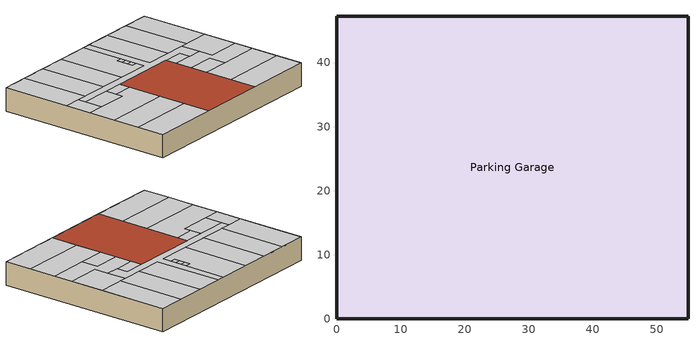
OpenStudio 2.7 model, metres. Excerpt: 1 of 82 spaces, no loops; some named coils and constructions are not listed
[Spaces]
Parking Garage
 floor ground (Surface 171 SlabOnOrBelowGradeF073): 54.86,47.24 54.86,0 0,0 0,47.24 z-6.1
 wall ground (Surface 172-uw BelowGradeWallC114): 0,0 54.86,0 z-6.1:0
 wall ground (Surface 173-uw BelowGradeWallC114): 0,47.24 0,0 z-6.1:0
 wall ground (Surface 174-uw BelowGradeWallC114): 54.86,47.24 0,47.24 z-6.1:0
 wall ground (Surface 175-uw BelowGradeWallC114): 54.86,0 54.86,47.24 z-6.1:0
 ceiling to F1 Business Center: 43.89,14.63 43.89,19.2 36.58,19.2 36.58,14.63 z0
 ceiling to F1 Corridor: 45.72,23.77 45.72,28.96 32.92,28.96 32.92,47.24 30.78,47.24 30.78,28.96 4.57,28.96 4.57,26.82 42.06,26.82 42.06,23.77 z0
 ceiling to F1 Lounge: 54.86,14.63 54.86,19.81 45.72,19.81 45.72,23.77 42.06,23.77 36.58,23.77 36.58,19.2 43.89,19.2 43.89,14.63 z0
 ceiling to F1 Elevator Core: 30.78,32.92 30.78,34.44 29.26,34.44 29.26,32.92 z0
 ceiling to F1 Elevator N: 30.78,34.44 30.78,35.97 29.26,35.97 29.26,34.44 z0
 ceiling to F1 Elevator S: 30.78,31.39 30.78,32.92 29.26,32.92 29.26,31.39 z0
 ceiling to F1 Fitness Center: 54.86,19.81 54.86,28.96 45.72,28.96 45.72,19.81 z0
 ceiling to F1 Leasing Office: 4.57,21.95 4.57,28.96 0,28.96 0,21.95 z0
 ceiling to F1 Mechanical Room: 12.8,21.95 12.8,26.82 4.57,26.82 4.57,21.95 z0
 ceiling to F1 Retail N Core: 30.78,28.96 30.78,31.39 29.26,31.39 29.26,35.97 30.78,35.97 30.78,47.24 21.95,47.24 21.95,28.96 z0
 ceiling to F1 Retail NE Core: 47.55,28.96 47.55,47.24 40.23,47.24 40.23,28.96 z0
 ceiling to F1 Retail NE Inner: 40.23,28.96 40.23,47.24 32.92,47.24 32.92,28.96 z0
 ceiling to F1 Retail NE Outer: 54.86,28.96 54.86,47.24 47.55,47.24 47.55,28.96 z0
 ceiling to F1 Retail NW Inner Core: 21.95,28.96 21.95,47.24 14.63,47.24 14.63,28.96 z0
 ceiling to F1 Retail NW Outer: 7.32,28.96 7.32,47.24 0,47.24 0,28.96 z0
 ceiling to F1 Retail NW Outer Core: 14.63,28.96 14.63,47.24 7.32,47.24 7.32,28.96 z0
 ceiling to F1 Retail SE Bottom: 54.86,0 54.86,7.32 36.58,7.32 36.58,0 z0
 ceiling to F1 Retail SE Top: 54.86,7.32 54.86,14.63 36.58,14.63 36.58,7.32 z0
 ceiling to F1 Retail SW Bottom: 18.29,0 18.29,7.32 0,7.32 0,0 z0
 ceiling to F1 Retail SW Core: 18.29,7.32 18.29,14.63 0,14.63 0,7.32 z0
 ceiling to F1 Retail SW Top: 18.29,14.63 18.29,23.77 12.8,23.77 12.8,21.95 0,21.95 0,14.63 z0
 ceiling to F1 Stairs E: 42.06,23.77 42.06,26.82 36.58,26.82 36.58,23.77 z0
 ceiling to F1 Stairs W: 18.29,23.77 18.29,26.82 12.8,26.82 12.8,23.77 z0
 roof outside (Concrete Podium Roof): 36.58,0 36.58,26.82 18.29,26.82 18.29,0 z0
[SizingPeriod:DesignDay] Barometric Pressure {Pa}=98675; Wind Direction {deg}=180; Sky Clearness=0; Rain Indicator=0; Snow Indicator=0; Day of Month=21; Day Type=SummerDesignDay; Daylight Saving Time Indicator=0; Humidity Indicating Type=Wetbulb; Dry-Bulb Temperature Range Modifier Type=DefaultMultipliers; Solar Model Indicator=ASHRAETau
Name | Maximum Dry-Bulb Temperature {C} | Daily Dry-Bulb Temperature Range {deltaC} | Humidity Indicating Conditions at Maximum Dry-Bulb | Wind Speed {m/s} | Month | ASHRAE Taub | ASHRAE Taud
CA_BURBANK-GLNDLE-PASAD- June .4% Condns DB=>MCWB | 36.7 | 11 | 19.6 | 2.7 | 6 | 0.401 | 2.311
CA_BURBANK-GLNDLE-PASAD- July .4% Condns DB=>MCWB | 36.7 | 12.1 | 21.7 | 2.8 | 7 | 0.4 | 2.378
CA_BURBANK-GLNDLE-PASAD- August .4% Condns DB=>MCWB | 38.1 | 12.9 | 20.6 | 2.5 | 8 | 0.378 | 2.416
CA_BURBANK-GLNDLE-PASAD- September .4% Condns DB=>MCWB | 38.8 | 12.8 | 20.5 | 2.2 | 9 | 0.367 | 2.443
CA_BURBANK-GLNDLE-PASAD- October .4% Condns DB=>MCWB | 36 | 12.3 | 17.7 | 2 | 10 | 0.374 | 2.382
CA_BURBANK-GLNDLE-PASAD- November .4% Condns DB=>MCWB | 31.7 | 12.6 | 14.8 | 1.8 | 11 | 0.319 | 2.546
[Coil:Cooling:DX:SingleSpeed] Availability Schedule=Always On Discrete; Rated Sensible Heat Ratio=autosize; Rated COP {W/W}=4.20159; Rated Evaporator Fan Power Per Volume Flow Rate {W/(m3/s)}=773.3; Total Cooling Capacity Function of Temperature Curve=CoilClgDXQRatio_fTwbToadbSI; Total Cooling Capacity Function of Flow Fraction Curve=CoilClgDXSnglQRatio_fCFMRatio; Energy Input Ratio Function of Flow Fraction Curve=CoilClgDXSnglEIRRatio_fCFMRatio; Part Load Fraction Correlation Curve=CoilClgDXSEEREIRRatio_fQFrac; Condenser Type=AirCooled; Evaporative Condenser Effectiveness=0; Evaporative Condenser Air Flow Rate {m3/s}=Autosize; Evaporative Condenser Pump Rated Power Consumption {W}=Autosize; Crankcase Heater Capacity {W}=0; Maximum Outdoor Dry-Bulb Temperature for Crankcase Heater Operation {C}=0; Basin Heater Capacity {W/K}=0; Basin Heater Setpoint Temperature {C}=10
Name | Rated Total Cooling Capacity {W} | Rated Air Flow Rate {m3/s} | Energy Input Ratio Function of Temperature Curve
CoilCooling 1 | 7597.93 | 0.34205 | CoilClgDXSEEREIR_fTwbToadbSI
CoilCooling 2 | 15348.7 | 0.690978 | CoilClgDXSEEREIR_fTwbToadbSI-2
CoilCooling 3 | 18260.2 | 0.822052 | CoilClgDXSEEREIR_fTwbToadbSI-3
CoilCooling 4 | 26059.6 | 1.17317 | CoilClgDXSEEREIR_fTwbToadbSI-4
CoilCooling 5 | 13684.5 | 0.616061 | CoilClgDXSEEREIR_fTwbToadbSI-5
CoilCooling 6 | 10904.6 | 0.49091 | CoilClgDXSEEREIR_fTwbToadbSI-6
CoilCooling 7 | 5779.27 | 0.260176 | CoilClgDXSEEREIR_fTwbToadbSI-7
CoilCooling 8 | 34801 | 1.5667 | CoilClgDXSEEREIR_fTwbToadbSI-8
CoilCooling 9 | 42388.9 | 1.90829 | CoilClgDXSEEREIR_fTwbToadbSI-9
CoilCooling 10 | 15100.2 | 0.679793 | CoilClgDXSEEREIR_fTwbToadbSI-10
CoilCooling 11 | 18702.9 | 0.841978 | CoilClgDXSEEREIR_fTwbToadbSI-11
CoilCooling 12 | 11032 | 0.496649 | CoilClgDXSEEREIR_fTwbToadbSI-12
CoilCooling 13 | 10195.3 | 0.458982 | CoilClgDXSEEREIR_fTwbToadbSI-13
CoilCooling 25 | 29514 | 1.32868 | CoilClgDXSEEREIR_fTwbToadbSI-24
CoilCooling 23 | 5944.07 | 0.267594 | CoilClgDXSEEREIR_fTwbToadbSI-23
CoilCooling 14 | 2957.79 | 0.133157 | CoilClgDXSEEREIR_fTwbToadbSI-14
CoilCooling 15 | 5781.44 | 0.260274 | CoilClgDXSEEREIR_fTwbToadbSI-15
CoilCooling 16 | 7399.37 | 0.333111 | CoilClgDXSEEREIR_fTwbToadbSI-16
CoilCooling 17 | 12467.5 | 0.561273 | CoilClgDXSEEREIR_fTwbToadbSI-17
CoilCooling 18 | 15984.5 | 0.719602 | CoilClgDXSEEREIR_fTwbToadbSI-18
CoilCooling 19 | 5403.85 | 0.243275 | CoilClgDXSEEREIR_fTwbToadbSI-19
CoilCooling 20 | 7061.02 | 0.317878 | CoilClgDXSEEREIR_fTwbToadbSI-20
CoilCooling 21 | 3956.14 | 0.1781 | CoilClgDXSEEREIR_fTwbToadbSI-21
CoilCooling 22 | 3662.48 | 0.16488 | CoilClgDXSEEREIR_fTwbToadbSI-22
CoilCooling 26 | 9837.96 | 0.442893 | CoilClgDXSEEREIR_fTwbToadbSI-26
CoilCooling 24 | 1981.35 | 0.0891981 | CoilClgDXSEEREIR_fTwbToadbSI-25
[ZoneHVAC:PackagedTerminalHeatPump] Availability Schedule=AllOnHVACAvail; Outdoor Air Flow Rate During Cooling Operation {m3/s}=0; Outdoor Air Flow Rate During Heating Operation {m3/s}=0; Outdoor Air Flow Rate When No Cooling or Heating is Needed {m3/s}=0; Minimum Outdoor Dry-Bulb Temperature for Compressor Operation {C}=-8.33333; Maximum Supply Air Temperature from Supplemental Heater {C}=35; Maximum Outdoor Dry-Bulb Temperature for Supplemental Heater Operation {C}=4.44444; Supply Air Fan Operating Mode Schedule=CyclingHVACAvail
Name | Supply Air Flow Rate During Cooling Operation {m3/s} | Supply Air Flow Rate During Heating Operation {m3/s} | Supply Air Flow Rate When No Cooling or Heating is Needed {m3/s} | Supply Air Fan | Heating Coil | Cooling Coil | Supplemental Heating Coil
ZnSys F2-4 1-Bed Core N | 0.34205 | 0.34205 | 0.34205 | Fan 1 | CoilHtg 1 | CoilCooling 1 | SupCoilHtg 1
ZnSys F2-4 1-Bed Core West | 0.690978 | 0.690978 | 0.690978 | Fan 2 | CoilHtg 2 | CoilCooling 2 | SupCoilHtg 2
ZnSys F2-4 1-Bed Core East | 0.822052 | 0.822052 | 0.822052 | Fan 3 | CoilHtg 3 | CoilCooling 3 | SupCoilHtg 3
ZnSys F2-4 1-Bed North | 1.17317 | 1.17317 | 1.17317 | Fan 4 | CoilHtg 4 | CoilCooling 4 | SupCoilHtg 4
ZnSys F2-4 2-Bed Core NE-NW | 0.616061 | 0.616061 | 0.616061 | Fan 5 | CoilHtg 5 | CoilCooling 5 | SupCoilHtg 5
ZnSys F5 1-Bed North | 0.49091 | 0.49091 | 0.49091 | Fan 6 | CoilHtg 6 | CoilCooling 6 | SupCoilHtg 6
ZnSys F5 2-Bed Core NE-NW | 0.260176 | 0.260176 | 0.260176 | Fan 7 | CoilHtg 7 | CoilCooling 7 | SupCoilHtg 7
ZnSys F2-4 2-Bed East | 1.5667 | 1.5667 | 1.5667 | Fan 8 | CoilHtg 8 | CoilCooling 8 | SupCoilHtg 8
ZnSys F2-4 2-Bed West | 1.90829 | 1.90829 | 1.90829 | Fan 9 | CoilHtg 9 | CoilCooling 9 | SupCoilHtg 9
ZnSys F2-4 3-Bed NE | 0.679793 | 0.679793 | 0.679793 | Fan 10 | CoilHtg 10 | CoilCooling 10 | SupCoilHtg 10
ZnSys F2-4 3-Bed NW | 0.841978 | 0.841978 | 0.841978 | Fan 11 | CoilHtg 11 | CoilCooling 11 | SupCoilHtg 11
ZnSys F2-4 Studio SE | 0.496649 | 0.496649 | 0.496649 | Fan 12 | CoilHtg 12 | CoilCooling 12 | SupCoilHtg 12
ZnSys F2-4 Studio SW | 0.458982 | 0.458982 | 0.458982 | Fan 13 | CoilHtg 13 | CoilCooling 13 | SupCoilHtg 13
ZnSys F2-4 Corridor | 1.32868 | 1.32868 | 1.32868 | Fan 25 | CoilHtg 25 | CoilCooling 25 | SupCoilHtg 25
ZnSys F2-4 Laundry | 0.267594 | 0.267594 | 0.267594 | Fan 23 | CoilHtg 23 | CoilCooling 23 | SupCoilHtg 23
ZnSys F5 1-Bed Core N | 0.133157 | 0.133157 | 0.133157 | Fan 14 | CoilHtg 14 | CoilCooling 14 | SupCoilHtg 14
ZnSys F5 1-Bed Core West | 0.260274 | 0.260274 | 0.260274 | Fan 15 | CoilHtg 15 | CoilCooling 15 | SupCoilHtg 15
ZnSys F5 1-Bed Core East | 0.333111 | 0.333111 | 0.333111 | Fan 16 | CoilHtg 16 | CoilCooling 16 | SupCoilHtg 16
ZnSys F5 2-Bed East | 0.561273 | 0.561273 | 0.561273 | Fan 17 | CoilHtg 17 | CoilCooling 17 | SupCoilHtg 17
ZnSys F5 2-Bed West | 0.719602 | 0.719602 | 0.719602 | Fan 18 | CoilHtg 18 | CoilCooling 18 | SupCoilHtg 18
ZnSys F5 3-Bed NE | 0.243275 | 0.243275 | 0.243275 | Fan 19 | CoilHtg 19 | CoilCooling 19 | SupCoilHtg 19
ZnSys F5 3-Bed NW | 0.317878 | 0.317878 | 0.317878 | Fan 20 | CoilHtg 20 | CoilCooling 20 | SupCoilHtg 20
ZnSys F5 Studio SE | 0.1781 | 0.1781 | 0.1781 | Fan 21 | CoilHtg 21 | CoilCooling 21 | SupCoilHtg 21
ZnSys F5 Studio SW | 0.16488 | 0.16488 | 0.16488 | Fan 22 | CoilHtg 22 | CoilCooling 22 | SupCoilHtg 22
ZnSys F5 Corridor | 0.442893 | 0.442893 | 0.442893 | Fan 26 | CoilHtg 26 | CoilCooling 26 | SupCoilHtg 26
ZnSys F5 Laundry | 0.0891981 | 0.0891981 | 0.0891981 | Fan 24 | CoilHtg 24 | CoilCooling 24 | SupCoilHtg 24
[Curve:Biquadratic]
CoilClgDXQRatio_fTwbToadbSI: Coefficient1 Constant=0.86779; Coefficient2 x=0.014245; Coefficient3 x**2=0.000554; Coefficient4 y=-0.007569; Coefficient5 y**2=3.2e-005; Coefficient6 x*y=-0.000191; Minimum Value of x=13.89; Maximum Value of x=25; Minimum Value of y=23.89; Maximum Value of y=46.11; Minimum Curve Output=0.77; Maximum Curve Output=1.29
[Curve:Cubic]
Name | Coefficient1 Constant | Coefficient2 x | Coefficient3 x**2 | Coefficient4 x**3 | Minimum Value of x | Maximum Value of x | Minimum Curve Output | Maximum Curve Output
CoilClgDXSEEREIRRatio_fQFrac | 1 | 0 | 0 | 0 | 0.7 | 1 | 1 | 1
CoilHtgHPQRatio_fToadbSI | 0.729009 | 0.031928 | 0.000136 | -9e-006 | 0 | 10 | 0.17 | 1.05
CoilHtgHPEIRRatio_fToadbSI | 1.21829 | -0.036117 | 0.00142 | -2.7e-05 | 0 | 10 | 0.97 | 3.18
Fan On Off Efficiency Curve; Fan On Off Efficiency Curve 1; Fan On Off Efficiency Curve 2; Fan On Off Efficiency Curve 3; Fan On Off Efficiency Curve 4; Fan On Off Efficiency Curve 5; Fan On Off Efficiency Curve 6; Fan On Off Efficiency Curve 7; Fan On Off Efficiency Curve 8; Fan On Off Efficiency Curve 9; Fan On Off Efficiency Curve 10; Fan On Off Efficiency Curve 11; Fan On Off Efficiency Curve 12; Fan On Off Efficiency Curve 13; Fan On Off Efficiency Curve 14; Fan On Off Efficiency Curve 15; Fan On Off Efficiency Curve 16; Fan On Off Efficiency Curve 17; Fan On Off Efficiency Curve 18; Fan On Off Efficiency Curve 19; Fan On Off Efficiency Curve 20; Fan On Off Efficiency Curve 21; Fan On Off Efficiency Curve 22; Fan On Off Efficiency Curve 23; Fan On Off Efficiency Curve 24; Fan On Off Efficiency Curve 25 | 1 | 0 | 0 | 0 | 0 | 1
[Curve:Quadratic] Minimum Value of x=0
Name | Coefficient1 Constant | Coefficient2 x | Coefficient3 x**2 | Maximum Value of x | Minimum Curve Output | Maximum Curve Output
CoilClgDXSnglQRatio_fCFMRatio | 0.8 | 0.2 | 0 | 100 | 0.8
CoilClgDXSnglEIRRatio_fCFMRatio | 1.156 | -0.1816 | 0.0256 | 100
CoilHtgHPQRatio_fCFMRatio | 0.84 | 0.16 | 0 | 100 | 0.84
CoilHtgHPEIRRatio_fQFrac | 0.85 | 0.15 | 0 | 1 | 0.85 | 1
CoilHtgHPEIRRatio_fCFMRatio | 1.3824 | -0.4336 | 0.0512 | 1 | 1.38
[Table:MultiVariableLookup]
CoilClgDXSEEREIR_fTwbToadbSI; CoilClgDXSEEREIR_fTwbToadbSI-2; CoilClgDXSEEREIR_fTwbToadbSI-3; CoilClgDXSEEREIR_fTwbToadbSI-4; CoilClgDXSEEREIR_fTwbToadbSI-5; CoilClgDXSEEREIR_fTwbToadbSI-6; CoilClgDXSEEREIR_fTwbToadbSI-7; CoilClgDXSEEREIR_fTwbToadbSI-8; CoilClgDXSEEREIR_fTwbToadbSI-9; CoilClgDXSEEREIR_fTwbToadbSI-10; CoilClgDXSEEREIR_fTwbToadbSI-11; CoilClgDXSEEREIR_fTwbToadbSI-12; CoilClgDXSEEREIR_fTwbToadbSI-13; CoilClgDXSEEREIR_fTwbToadbSI-14; CoilClgDXSEEREIR_fTwbToadbSI-15; CoilClgDXSEEREIR_fTwbToadbSI-16; CoilClgDXSEEREIR_fTwbToadbSI-17; CoilClgDXSEEREIR_fTwbToadbSI-18; CoilClgDXSEEREIR_fTwbToadbSI-19; CoilClgDXSEEREIR_fTwbToadbSI-20; CoilClgDXSEEREIR_fTwbToadbSI-21; CoilClgDXSEEREIR_fTwbToadbSI-22; CoilClgDXSEEREIR_fTwbToadbSI-23; CoilClgDXSEEREIR_fTwbToadbSI-24; CoilClgDXSEEREIR_fTwbToadbSI-25; CoilClgDXSEEREIR_fTwbToadbSI-26: EvaluateCurveToLimits, BiQuadratic, 1, Temperature, Temperature, Dimensionless, 2, 19.44, 35, 1, 19.44, 27.78, 0.80823, 19.44, 43.33, 1.21223, 13.89, 35, 1.16372, 13.89, 27.78, 0.945042, 13.89, 43.33, 1.40562, 25, 35, 0.884312, 25, 27.78, 0.711624, 25, 43.33, 1.07553
[Schedule:Day]
OffDay; CyclingHVACAvailAll: 1, 0, 0, 2, 0, 0, 3, 0, 0, 4, 0, 0, 5, 0, 0, 6, 0, 0, 7, 0, 0, 8, 0, 0, 9, 0, 0, 10, 0, 0, 11, 0, 0, 12, 0, 0, 13, 0, 0, 14, 0, 0, 15, 0, 0, 16, 0, 0, 17, 0, 0, 18, 0, 0, 19, 0, 0, 20, 0, 0, 21, 0, 0, 22, 0, 0, 23, 0, 0, 24, 0, 0
RetailOccupancySun: 1, 0, 0, 2, 0, 0, 3, 0, 0, 4, 0, 0, 5, 0, 0, 6, 0, 0, 7, 0, 0, 8, 0, 0, 9, 0, 0, 10, 0, 0.1, 11, 0, 0.2, 12, 0, 0.2, 13, 0, 0.4, 14, 0, 0.4, 15, 0, 0.4, 16, 0, 0.4, 17, 0, 0.4, 18, 0, 0.2, 19, 0, 0.1, 20, 0, 0, 21, 0, 0, 22, 0, 0, 23, 0, 0, 24, 0, 0
RetailOccupancyWD: 1, 0, 0, 2, 0, 0, 3, 0, 0, 4, 0, 0, 5, 0, 0, 6, 0, 0, 7, 0, 0, 8, 0, 0.1, 9, 0, 0.2, 10, 0, 0.5, 11, 0, 0.5, 12, 0, 0.7, 13, 0, 0.7, 14, 0, 0.7, 15, 0, 0.7, 16, 0, 0.8, 17, 0, 0.7, 18, 0, 0.5, 19, 0, 0.5, 20, 0, 0.3, 21, 0, 0.3, 22, 0, 0, 23, 0, 0, 24, 0, 0
RetailOccupancySat: 1, 0, 0, 2, 0, 0, 3, 0, 0, 4, 0, 0, 5, 0, 0, 6, 0, 0, 7, 0, 0, 8, 0, 0.1, 9, 0, 0.2, 10, 0, 0.5, 11, 0, 0.6, 12, 0, 0.8, 13, 0, 0.8, 14, 0, 0.8, 15, 0, 0.8, 16, 0, 0.8, 17, 0, 0.8, 18, 0, 0.6, 19, 0, 0.2, 20, 0, 0.2, 21, 0, 0.2, 22, 0, 0.1, 23, 0, 0, 24, 0, 0
ParkingHVACAvailSun; ParkingHVACAvailWD; ParkingHVACAvailSat; AllOnHVACAvailDay: 1, 0, 1, 2, 0, 1, 3, 0, 1, 4, 0, 1, 5, 0, 1, 6, 0, 1, 7, 0, 1, 8, 0, 1, 9, 0, 1, 10, 0, 1, 11, 0, 1, 12, 0, 1, 13, 0, 1, 14, 0, 1, 15, 0, 1, 16, 0, 1, 17, 0, 1, 18, 0, 1, 19, 0, 1, 20, 0, 1, 21, 0, 1, 22, 0, 1, 23, 0, 1, 24, 0, 1
RetailReceptacleSun: 1, 0, 0.05, 2, 0, 0.05, 3, 0, 0.05, 4, 0, 0.05, 5, 0, 0.05, 6, 0, 0.05, 7, 0, 0.05, 8, 0, 0.05, 9, 0, 0.1, 10, 0, 0.1, 11, 0, 0.4, 12, 0, 0.4, 13, 0, 0.6, 14, 0, 0.6, 15, 0, 0.6, 16, 0, 0.6, 17, 0, 0.6, 18, 0, 0.4, 19, 0, 0.2, 20, 0, 0.05, 21, 0, 0.05, 22, 0, 0.05, 23, 0, 0.05, 24, 0, 0.05
RetailReceptacleWD: 1, 0, 0.05, 2, 0, 0.05, 3, 0, 0.05, 4, 0, 0.05, 5, 0, 0.05, 6, 0, 0.05, 7, 0, 0.05, 8, 0, 0.2, 9, 0, 0.5, 10, 0, 0.9, 11, 0, 0.9, 12, 0, 0.9, 13, 0, 0.9, 14, 0, 0.9, 15, 0, 0.9, 16, 0, 0.9, 17, 0, 0.9, 18, 0, 0.9, 19, 0, 0.6, 20, 0, 0.6, 21, 0, 0.5, 22, 0, 0.2, 23, 0, 0.05, 24, 0, 0.05
RetailReceptacleSat: 1, 0, 0.05, 2, 0, 0.05, 3, 0, 0.05, 4, 0, 0.05, 5, 0, 0.05, 6, 0, 0.05, 7, 0, 0.05, 8, 0, 0.1, 9, 0, 0.3, 10, 0, 0.6, 11, 0, 0.9, 12, 0, 0.9, 13, 0, 0.9, 14, 0, 0.9, 15, 0, 0.9, 16, 0, 0.9, 17, 0, 0.9, 18, 0, 0.9, 19, 0, 0.5, 20, 0, 0.3, 21, 0, 0.3, 22, 0, 0.1, 23, 0, 0.05, 24, 0, 0.05
RetailInfiltrationSun: 1, 0, 1, 2, 0, 1, 3, 0, 1, 4, 0, 1, 5, 0, 1, 6, 0, 1, 7, 0, 1, 8, 0, 1, 9, 0, 0.25, 10, 0, 0.25, 11, 0, 0.25, 12, 0, 0.25, 13, 0, 0.25, 14, 0, 0.25, 15, 0, 0.25, 16, 0, 0.25, 17, 0, 0.25, 18, 0, 0.25, 19, 0, 0.25, 20, 0, 1, 21, 0, 1, 22, 0, 1, 23, 0, 1, 24, 0, 1
RetailInfiltrationWD: 1, 0, 1, 2, 0, 1, 3, 0, 1, 4, 0, 1, 5, 0, 1, 6, 0, 1, 7, 0, 0.25, 8, 0, 0.25, 9, 0, 0.25, 10, 0, 0.25, 11, 0, 0.25, 12, 0, 0.25, 13, 0, 0.25, 14, 0, 0.25, 15, 0, 0.25, 16, 0, 0.25, 17, 0, 0.25, 18, 0, 0.25, 19, 0, 0.25, 20, 0, 0.25, 21, 0, 0.25, 22, 0, 1, 23, 0, 1, 24, 0, 1
RetailInfiltrationSat: 1, 0, 1, 2, 0, 1, 3, 0, 1, 4, 0, 1, 5, 0, 1, 6, 0, 1, 7, 0, 0.25, 8, 0, 0.25, 9, 0, 0.25, 10, 0, 0.25, 11, 0, 0.25, 12, 0, 0.25, 13, 0, 0.25, 14, 0, 0.25, 15, 0, 0.25, 16, 0, 0.25, 17, 0, 0.25, 18, 0, 0.25, 19, 0, 0.25, 20, 0, 0.25, 21, 0, 0.25, 22, 0, 0.25, 23, 0, 1, 24, 0, 1
ParkingLightsSun: 1, 0, 0.5, 2, 0, 0.5, 3, 0, 0.5, 4, 0, 0.5, 5, 0, 0.5, 6, 0, 0.5, 7, 0, 0.5, 8, 0, 0.5, 9, 0, 0.5, 10, 0, 0.5, 11, 0, 0.5, 12, 0, 0.5, 13, 0, 0.5, 14, 0, 0.5, 15, 0, 0.5, 16, 0, 0.5, 17, 0, 0.5, 18, 0, 0.5, 19, 0, 0.5, 20, 0, 0.5, 21, 0, 0.5, 22, 0, 0.5, 23, 0, 0.5, 24, 0, 0.5
ParkingLightsWD: 1, 0, 0.5, 2, 0, 0.5, 3, 0, 0.5, 4, 0, 0.5, 5, 0, 0.5, 6, 0, 0.5, 7, 0, 1, 8, 0, 1, 9, 0, 1, 10, 0, 1, 11, 0, 1, 12, 0, 1, 13, 0, 1, 14, 0, 1, 15, 0, 1, 16, 0, 1, 17, 0, 1, 18, 0, 1, 19, 0, 1, 20, 0, 1, 21, 0, 1, 22, 0, 1, 23, 0, 0.5, 24, 0, 0.5
ParkingLightsSat: 1, 0, 0.5, 2, 0, 0.5, 3, 0, 0.5, 4, 0, 0.5, 5, 0, 0.5, 6, 0, 0.5, 7, 0, 1, 8, 0, 1, 9, 0, 1, 10, 0, 1, 11, 0, 1, 12, 0, 1, 13, 0, 1, 14, 0, 1, 15, 0, 1, 16, 0, 1, 17, 0, 1, 18, 0, 0.5, 19, 0, 0.5, 20, 0, 0.5, 21, 0, 0.5, 22, 0, 0.5, 23, 0, 0.5, 24, 0, 0.5
RetailLightsSun: 1, 0, 0.05, 2, 0, 0.05, 3, 0, 0.05, 4, 0, 0.05, 5, 0, 0.05, 6, 0, 0.05, 7, 0, 0.05, 8, 0, 0.05, 9, 0, 0.1, 10, 0, 0.1, 11, 0, 0.4, 12, 0, 0.4, 13, 0, 0.55, 14, 0, 0.55, 15, 0, 0.55, 16, 0, 0.55, 17, 0, 0.55, 18, 0, 0.4, 19, 0, 0.2, 20, 0, 0.05, 21, 0, 0.05, 22, 0, 0.05, 23, 0, 0.05, 24, 0, 0.05
RetailLightsWD: 1, 0, 0.05, 2, 0, 0.05, 3, 0, 0.05, 4, 0, 0.05, 5, 0, 0.05, 6, 0, 0.05, 7, 0, 0.05, 8, 0, 0.2, 9, 0, 0.5, 10, 0, 0.85, 11, 0, 0.85, 12, 0, 0.85, 13, 0, 0.85, 14, 0, 0.85, 15, 0, 0.85, 16, 0, 0.85, 17, 0, 0.85, 18, 0, 0.85, 19, 0, 0.55, 20, 0, 0.55, 21, 0, 0.5, 22, 0, 0.2, 23, 0, 0.05, 24, 0, 0.05
RetailLightsSat: 1, 0, 0.05, 2, 0, 0.05, 3, 0, 0.05, 4, 0, 0.05, 5, 0, 0.05, 6, 0, 0.05, 7, 0, 0.05, 8, 0, 0.1, 9, 0, 0.3, 10, 0, 0.55, 11, 0, 0.85, 12, 0, 0.85, 13, 0, 0.85, 14, 0, 0.85, 15, 0, 0.85, 16, 0, 0.85, 17, 0, 0.85, 18, 0, 0.85, 19, 0, 0.5, 20, 0, 0.3, 21, 0, 0.3, 22, 0, 0.1, 23, 0, 0.05, 24, 0, 0.05
RetailClgSetptSun: 1, 0, 29.4444, 2, 0, 29.4444, 3, 0, 29.4444, 4, 0, 29.4444, 5, 0, 29.4444, 6, 0, 29.4444, 7, 0, 29.4444, 8, 0, 29.4444, 9, 0, 23.8889, 10, 0, 23.8889, 11, 0, 23.8889, 12, 0, 23.8889, 13, 0, 23.8889, 14, 0, 23.8889, 15, 0, 23.8889, 16, 0, 23.8889, 17, 0, 23.8889, 18, 0, 23.8889, 19, 0, 23.8889, 20, 0, 29.4444, 21, 0, 29.4444, 22, 0, 29.4444, 23, 0, 29.4444, 24, 0, 29.4444
RetailClgSetptWD: 1, 0, 29.4444, 2, 0, 29.4444, 3, 0, 29.4444, 4, 0, 29.4444, 5, 0, 29.4444, 6, 0, 29.4444, 7, 0, 23.8889, 8, 0, 23.8889, 9, 0, 23.8889, 10, 0, 23.8889, 11, 0, 23.8889, 12, 0, 23.8889, 13, 0, 23.8889, 14, 0, 23.8889, 15, 0, 23.8889, 16, 0, 23.8889, 17, 0, 23.8889, 18, 0, 23.8889, 19, 0, 23.8889, 20, 0, 23.8889, 21, 0, 23.8889, 22, 0, 29.4444, 23, 0, 29.4444, 24, 0, 29.4444
RetailClgSetptSat: 1, 0, 29.4444, 2, 0, 29.4444, 3, 0, 29.4444, 4, 0, 29.4444, 5, 0, 29.4444, 6, 0, 29.4444, 7, 0, 23.8889, 8, 0, 23.8889, 9, 0, 23.8889, 10, 0, 23.8889, 11, 0, 23.8889, 12, 0, 23.8889, 13, 0, 23.8889, 14, 0, 23.8889, 15, 0, 23.8889, 16, 0, 23.8889, 17, 0, 23.8889, 18, 0, 23.8889, 19, 0, 23.8889, 20, 0, 23.8889, 21, 0, 23.8889, 22, 0, 23.8889, 23, 0, 29.4444, 24, 0, 29.4444
RetailHtgSetptSun: 1, 0, 15.5556, 2, 0, 15.5556, 3, 0, 15.5556, 4, 0, 15.5556, 5, 0, 15.5556, 6, 0, 15.5556, 7, 0, 15.5556, 8, 0, 15.5556, 9, 0, 21.1111, 10, 0, 21.1111, 11, 0, 21.1111, 12, 0, 21.1111, 13, 0, 21.1111, 14, 0, 21.1111, 15, 0, 21.1111, 16, 0, 21.1111, 17, 0, 21.1111, 18, 0, 21.1111, 19, 0, 21.1111, 20, 0, 15.5556, 21, 0, 15.5556, 22, 0, 15.5556, 23, 0, 15.5556, 24, 0, 15.5556
RetailHtgSetptWD: 1, 0, 15.5556, 2, 0, 15.5556, 3, 0, 15.5556, 4, 0, 15.5556, 5, 0, 15.5556, 6, 0, 15.5556, 7, 0, 21.1111, 8, 0, 21.1111, 9, 0, 21.1111, 10, 0, 21.1111, 11, 0, 21.1111, 12, 0, 21.1111, 13, 0, 21.1111, 14, 0, 21.1111, 15, 0, 21.1111, 16, 0, 21.1111, 17, 0, 21.1111, 18, 0, 21.1111, 19, 0, 21.1111, 20, 0, 21.1111, 21, 0, 21.1111, 22, 0, 15.5556, 23, 0, 15.5556, 24, 0, 15.5556
RetailHtgSetptSat: 1, 0, 15.5556, 2, 0, 15.5556, 3, 0, 15.5556, 4, 0, 15.5556, 5, 0, 15.5556, 6, 0, 15.5556, 7, 0, 21.1111, 8, 0, 21.1111, 9, 0, 21.1111, 10, 0, 21.1111, 11, 0, 21.1111, 12, 0, 21.1111, 13, 0, 21.1111, 14, 0, 21.1111, 15, 0, 21.1111, 16, 0, 21.1111, 17, 0, 21.1111, 18, 0, 21.1111, 19, 0, 21.1111, 20, 0, 21.1111, 21, 0, 21.1111, 22, 0, 21.1111, 23, 0, 15.5556, 24, 0, 15.5556
[Schedule:Week]
OffWk: OffDay, OffDay, OffDay, OffDay, OffDay, OffDay, OffDay, OffDay, OffDay, OffDay, OffDay, OffDay
CyclingHVACAvailWk: CyclingHVACAvailAll, CyclingHVACAvailAll, CyclingHVACAvailAll, CyclingHVACAvailAll, CyclingHVACAvailAll, CyclingHVACAvailAll, CyclingHVACAvailAll, CyclingHVACAvailAll, CyclingHVACAvailAll, CyclingHVACAvailAll, CyclingHVACAvailAll, CyclingHVACAvailAll
AllOnHVACAvailWk: AllOnHVACAvailDay, AllOnHVACAvailDay, AllOnHVACAvailDay, AllOnHVACAvailDay, AllOnHVACAvailDay, AllOnHVACAvailDay, AllOnHVACAvailDay, AllOnHVACAvailDay, AllOnHVACAvailDay, AllOnHVACAvailDay, AllOnHVACAvailDay, AllOnHVACAvailDay
[Schedule:Year]
Off: 12, 31, OffWk
CyclingHVACAvail: 12, 31, CyclingHVACAvailWk
AllOnHVACAvail: 12, 31, AllOnHVACAvailWk
[Schedule:Constant]
Always On Discrete: Value=1
[Curve:Exponent] Coefficient1 Constant=1; Coefficient2 Constant=0; Coefficient3 Constant=0; Minimum Value of x=0; Maximum Value of x=1
Fan On Off Power Curve; Fan On Off Power Curve 1; Fan On Off Power Curve 2; Fan On Off Power Curve 3; Fan On Off Power Curve 4; Fan On Off Power Curve 5; Fan On Off Power Curve 6; Fan On Off Power Curve 7; Fan On Off Power Curve 8; Fan On Off Power Curve 9; Fan On Off Power Curve 10; Fan On Off Power Curve 11; Fan On Off Power Curve 12; Fan On Off Power Curve 13; Fan On Off Power Curve 14; Fan On Off Power Curve 15; Fan On Off Power Curve 16; Fan On Off Power Curve 17; Fan On Off Power Curve 18; Fan On Off Power Curve 19; Fan On Off Power Curve 20; Fan On Off Power Curve 21; Fan On Off Power Curve 22; Fan On Off Power Curve 23; Fan On Off Power Curve 24; Fan On Off Power Curve 25
